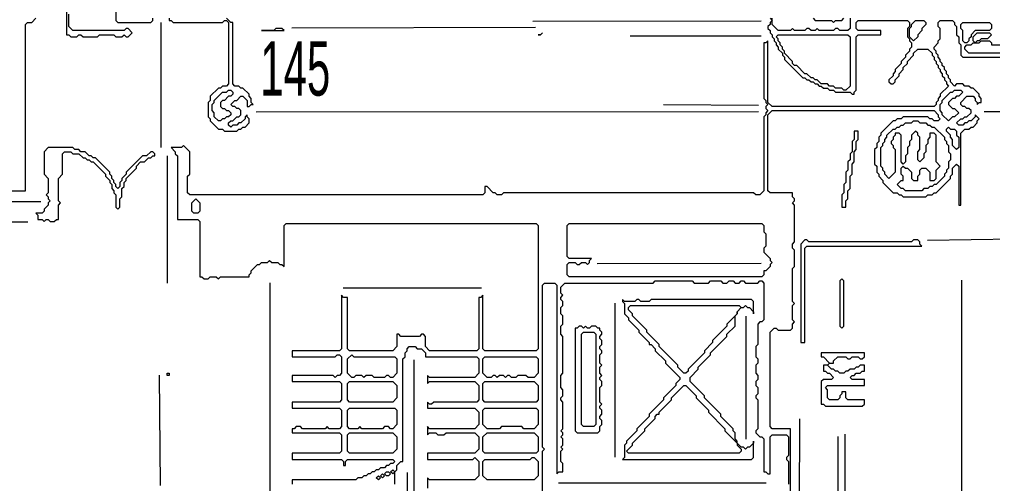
# Model space of a CAD drawing. Extents: x 20 to 3943, y 20 to 2783.
# Drawn here: x 954 to 1428.5, y 1613.3 to 1839.4 of the extents above; entities that cross this region are included whole.
import ezdxf

# ---------------------------------------------------------------- set-up
doc = ezdxf.new("R2010")
doc.units = 0
for name, color, linetype, lineweight in [('OCR_TEXT', 6, 'Continuous', 0), ('TRACE_CURVE', 6, 'Continuous', 0), ('TRACE_STRAIGHT', 5, 'Continuous', 0), ('TRACE_TEXT_SYMBOL', 6, 'Continuous', 0)]:
    doc.layers.add(name, color=color, linetype=linetype, lineweight=lineweight)
doc.styles.add('wqy-unicode', font='wqy-unicode.lff')

msp = doc.modelspace()

# ---------------------------------------------------------------- linework, layer by layer
at = {"layer": 'TRACE_CURVE', "color": 6}
for points in [[(977, 1846), (977, 1832), (978, 1832), (979, 1831), (982, 1831), (983, 1832), (984, 1832), (985, 1831), (992, 1831), (993, 1832), (1000, 1832), (1001, 1831), (1004, 1831), (1005, 1832), (1006, 1831), (1007, 1831), (1009, 1833), (1007, 1835), (1006, 1835), (1005, 1834)], [(1001, 1847), (1001, 1839), (1002, 1838), (1018, 1838), (1019, 1839), (1019, 1840)], [(1005, 1834), (980, 1834), (978, 1836), (978, 1842)], [(944, 1756), (957, 1756), (957, 1837), (958, 1838), (960, 1838), (962, 1840)], [(1027, 1840), (1027, 1839), (1028, 1839), (1029, 1838), (1053, 1838), (1054, 1839), (1055, 1839), (1056, 1838), (1056, 1808), (1055, 1807), (1053, 1807), (1052, 1806), (1051, 1806), (1047, 1802), (1047, 1800), (1046, 1799)], [(1046, 1799), (1046, 1792), (1047, 1791), (1047, 1790), (1051, 1786), (1053, 1786), (1054, 1785), (1060, 1785), (1061, 1786), (1062, 1786), (1063, 1787), (1064, 1787), (1066, 1789), (1066, 1791), (1065, 1792), (1065, 1793), (1064, 1792), (1064, 1791), (1062, 1789), (1061, 1789), (1060, 1788), (1058, 1788), (1057, 1787), (1056, 1788), (1056, 1789), (1057, 1790), (1058, 1790), (1060, 1792), (1061, 1792), (1062, 1793), (1062, 1795), (1061, 1796), (1060, 1796), (1059, 1797), (1058, 1797), (1057, 1798), (1059, 1800), (1060, 1800), (1062, 1802), (1063, 1802), (1065, 1800), (1065, 1797), (1066, 1797), (1067, 1798), (1068, 1798), (1067, 1799), (1067, 1801), (1066, 1802), (1066, 1803), (1063, 1806), (1062, 1806), (1061, 1807), (1059, 1807), (1058, 1808), (1058, 1838), (1057, 1838), (1055, 1840)], [(1320, 1840), (1321, 1839), (1320, 1838), (1320, 1837), (1319, 1836), (1319, 1835), (1320, 1834), (1320, 1833), (1321, 1832), (1321, 1831), (1322, 1830), (1322, 1829), (1323, 1828), (1323, 1827), (1324, 1826), (1324, 1825), (1326, 1823), (1326, 1822), (1327, 1821), (1327, 1820), (1336, 1811), (1337, 1811), (1338, 1810), (1339, 1810), (1340, 1809), (1341, 1809), (1342, 1808), (1343, 1808), (1344, 1807), (1345, 1807), (1346, 1806), (1348, 1806), (1349, 1805), (1351, 1805), (1352, 1804), (1359, 1804), (1360, 1803), (1361, 1803)], [(1359, 1840), (1359, 1835), (1358, 1834), (1354, 1834), (1353, 1835), (1352, 1835), (1351, 1834), (1344, 1834), (1343, 1835), (1342, 1834), (1340, 1834), (1339, 1835), (1338, 1835), (1337, 1834), (1332, 1834), (1331, 1835), (1330, 1834), (1324, 1834), (1321, 1837), (1321, 1840)], [(1341, 1840), (1342, 1839), (1350, 1839), (1351, 1838), (1352, 1839), (1355, 1839), (1356, 1840)], [(1361, 1803), (1361, 1804), (1362, 1805), (1362, 1831), (1363, 1832), (1374, 1832), (1374, 1834), (1363, 1834), (1362, 1835), (1362, 1838), (1363, 1839), (1387, 1839), (1388, 1838), (1388, 1836), (1387, 1835), (1387, 1831), (1388, 1830), (1388, 1829), (1389, 1828), (1389, 1826), (1388, 1825), (1388, 1824), (1386, 1822), (1386, 1821), (1384, 1819), (1384, 1818), (1381, 1815), (1381, 1814), (1380, 1813), (1380, 1812), (1378, 1810), (1378, 1809), (1379, 1808), (1380, 1808), (1381, 1809), (1381, 1810), (1383, 1812), (1383, 1813), (1385, 1815), (1385, 1816), (1387, 1818), (1387, 1819), (1390, 1822), (1390, 1823), (1392, 1825), (1397, 1825), (1399, 1823), (1399, 1822), (1400, 1821), (1400, 1820), (1401, 1819), (1401, 1818), (1402, 1817), (1402, 1816), (1403, 1815), (1403, 1814), (1404, 1813), (1404, 1812), (1405, 1811), (1405, 1810), (1406, 1809), (1406, 1808), (1407, 1807), (1403, 1803)], [(1417, 1807), (1415, 1807), (1414, 1808), (1411, 1808), (1410, 1807), (1408, 1809), (1408, 1810), (1407, 1811), (1407, 1812), (1406, 1813), (1406, 1814), (1405, 1815), (1405, 1816), (1404, 1817), (1404, 1818), (1403, 1819), (1403, 1820), (1402, 1821), (1402, 1822), (1401, 1823), (1401, 1824), (1400, 1825), (1400, 1826), (1402, 1828), (1402, 1829), (1403, 1830), (1403, 1835), (1402, 1836), (1402, 1838), (1403, 1839), (1409, 1839), (1410, 1838), (1410, 1837), (1411, 1836), (1411, 1832), (1412, 1831), (1412, 1828), (1413, 1827), (1413, 1822), (1414, 1821), (1437, 1821)], [(1403, 1803), (1403, 1802), (1402, 1801), (1402, 1800), (1401, 1799), (1401, 1798), (1400, 1797), (1321, 1797), (1319, 1799), (1319, 1829), (1318, 1828), (1317, 1828), (1317, 1801), (1318, 1800), (1318, 1799), (1319, 1798), (1318, 1797), (1318, 1796), (1319, 1795), (1318, 1794), (1318, 1793), (1317, 1792), (1317, 1756), (1315, 1754), (1313, 1754), (1312, 1755), (1190, 1755), (1189, 1754), (1187, 1754), (1186, 1755), (1185, 1755), (1182, 1758), (1181, 1758), (1181, 1755), (1180, 1754), (1037, 1754), (1036, 1755), (1036, 1763), (1037, 1764), (1037, 1775), (1034, 1778), (1033, 1777), (1028, 1777), (1030, 1775), (1030, 1774), (1031, 1773), (1031, 1742), (1041, 1742), (1042, 1741), (1042, 1714), (1043, 1714), (1044, 1713), (1046, 1713), (1047, 1714), (1050, 1714), (1051, 1713), (1052, 1714), (1066, 1714), (1066, 1715), (1067, 1716), (1067, 1717), (1070, 1720), (1071, 1720), (1072, 1721)], [(1373, 1763), (1375, 1761), (1375, 1760), (1380, 1755), (1382, 1755), (1383, 1754), (1384, 1754), (1385, 1753), (1396, 1753), (1397, 1754), (1399, 1754), (1400, 1755), (1401, 1755), (1408, 1762), (1408, 1763), (1409, 1764), (1409, 1767), (1411, 1769), (1412, 1768), (1412, 1749), (1413, 1749), (1413, 1784), (1415, 1786), (1417, 1786), (1418, 1787), (1419, 1787), (1421, 1789), (1421, 1790), (1422, 1791), (1420, 1793), (1420, 1792), (1418, 1790), (1417, 1790), (1416, 1789), (1415, 1789), (1414, 1788), (1412, 1788), (1411, 1789), (1413, 1791), (1414, 1791), (1415, 1792), (1416, 1792), (1418, 1794), (1418, 1795), (1417, 1796), (1416, 1796), (1415, 1797), (1414, 1797), (1413, 1798), (1413, 1799), (1416, 1802), (1419, 1802), (1420, 1801), (1420, 1800), (1421, 1799), (1421, 1798), (1422, 1799), (1423, 1799), (1423, 1801), (1422, 1802), (1422, 1803), (1419, 1806), (1418, 1806), (1417, 1807)], [(1330, 1584), (1330, 1640), (1321, 1640), (1320, 1641), (1320, 1687), (1322, 1689), (1323, 1689), (1324, 1688), (1330, 1688), (1331, 1689), (1331, 1691), (1332, 1692), (1331, 1693), (1331, 1700), (1332, 1701), (1331, 1702), (1331, 1718), (1332, 1719), (1332, 1727), (1331, 1728), (1331, 1730), (1332, 1731), (1332, 1749), (1331, 1750), (1332, 1751), (1332, 1752), (1331, 1753), (1331, 1755), (1320, 1755), (1319, 1756), (1319, 1793), (1321, 1795), (1400, 1795), (1402, 1793), (1402, 1792), (1403, 1791), (1402, 1790), (1400, 1790), (1399, 1791), (1398, 1791), (1397, 1792), (1385, 1792), (1384, 1791), (1382, 1791), (1381, 1790), (1380, 1790), (1374, 1784), (1374, 1783), (1373, 1782), (1373, 1780), (1372, 1779), (1372, 1777), (1371, 1776), (1371, 1769), (1372, 1768), (1372, 1765), (1373, 1764), (1373, 1763)], [(1397, 1779), (1396, 1778), (1396, 1775), (1395, 1774), (1395, 1772), (1393, 1770), (1392, 1771), (1392, 1775), (1393, 1776), (1393, 1782), (1392, 1783), (1392, 1784), (1391, 1785), (1389, 1783), (1389, 1781), (1388, 1780), (1388, 1778), (1387, 1777), (1387, 1774), (1386, 1773), (1386, 1770), (1385, 1769), (1384, 1770), (1384, 1783), (1383, 1784), (1381, 1784), (1381, 1783), (1380, 1782), (1380, 1781), (1379, 1780), (1379, 1779), (1380, 1778), (1380, 1777), (1381, 1776), (1381, 1765), (1378, 1762), (1376, 1764), (1376, 1765), (1375, 1766), (1375, 1767), (1374, 1768), (1374, 1777), (1375, 1778), (1375, 1779), (1376, 1780), (1376, 1781), (1377, 1782), (1377, 1783), (1380, 1786), (1381, 1786), (1382, 1787), (1383, 1787), (1384, 1788), (1385, 1788), (1386, 1789), (1389, 1789)], [(1389, 1789), (1390, 1790), (1392, 1790), (1393, 1789), (1396, 1789), (1397, 1788), (1398, 1788), (1399, 1787), (1400, 1787), (1405, 1782), (1405, 1781), (1406, 1780), (1406, 1779), (1407, 1778), (1407, 1775), (1408, 1774), (1408, 1771), (1407, 1770), (1407, 1767), (1406, 1766), (1406, 1765), (1405, 1764), (1405, 1763), (1401, 1759), (1400, 1759), (1399, 1758), (1398, 1758), (1397, 1757), (1395, 1757), (1394, 1756), (1386, 1756), (1385, 1757), (1384, 1757), (1382, 1759), (1384, 1761), (1385, 1761), (1385, 1763), (1384, 1764), (1384, 1767), (1385, 1768), (1386, 1767), (1387, 1767), (1389, 1765), (1389, 1762), (1390, 1761), (1392, 1761), (1392, 1763), (1393, 1764), (1393, 1766), (1394, 1767), (1396, 1767), (1398, 1765), (1398, 1761), (1400, 1761), (1401, 1762), (1401, 1766), (1403, 1768), (1401, 1770), (1401, 1783), (1400, 1784), (1398, 1784), (1398, 1782), (1397, 1781), (1397, 1779)], [(1072, 1721), (1075, 1721), (1076, 1722), (1077, 1721), (1080, 1721), (1081, 1720), (1082, 1720), (1083, 1719), (1083, 1739), (1084, 1740), (1206, 1740), (1207, 1739), (1207, 1679), (1206, 1678), (1181, 1678), (1180, 1679), (1180, 1705), (1179, 1704), (1178, 1704), (1178, 1679), (1177, 1678), (1154, 1678), (1152, 1680), (1152, 1685), (1151, 1686), (1150, 1686), (1149, 1685), (1140, 1685), (1139, 1686), (1138, 1686), (1138, 1680), (1136, 1678), (1115, 1678), (1114, 1679), (1114, 1704), (1112, 1704), (1111, 1705), (1111, 1679), (1110, 1678), (1087, 1678), (1087, 1675), (1108, 1675), (1109, 1676), (1110, 1676), (1111, 1675), (1111, 1667), (1110, 1666), (1109, 1666), (1108, 1665), (1107, 1666), (1087, 1666), (1087, 1663), (1110, 1663), (1111, 1662), (1111, 1654), (1110, 1653), (1087, 1653), (1087, 1650), (1110, 1650), (1111, 1649), (1111, 1641), (1110, 1640), (1105, 1640), (1104, 1641)], [(1209, 1604), (1209, 1629), (1210, 1630), (1209, 1631), (1209, 1710), (1210, 1711), (1215, 1711), (1216, 1710), (1216, 1618), (1217, 1619), (1219, 1619), (1219, 1623), (1218, 1624), (1218, 1629), (1219, 1630), (1218, 1631), (1219, 1632), (1219, 1635), (1218, 1636), (1219, 1637), (1219, 1638), (1218, 1639), (1219, 1640), (1219, 1653), (1218, 1654), (1218, 1655), (1219, 1656), (1219, 1659), (1218, 1660), (1218, 1666), (1219, 1667), (1219, 1685), (1218, 1686)], [(1218, 1686), (1218, 1690), (1219, 1691), (1219, 1695), (1218, 1696), (1218, 1699), (1219, 1700), (1219, 1702), (1218, 1703), (1218, 1704), (1219, 1705), (1218, 1706), (1218, 1709), (1220, 1711), (1263, 1711)], [(1263, 1711), (1264, 1712), (1282, 1712), (1283, 1711), (1290, 1711), (1291, 1712), (1296, 1712), (1297, 1711), (1299, 1711), (1300, 1712), (1302, 1712), (1303, 1711), (1305, 1711), (1306, 1712), (1307, 1712), (1308, 1711), (1314, 1711), (1315, 1712), (1316, 1712), (1317, 1711), (1317, 1693), (1316, 1692), (1315, 1692), (1314, 1691), (1314, 1681), (1313, 1680), (1313, 1675), (1314, 1674), (1314, 1672), (1313, 1671), (1313, 1667), (1314, 1666), (1314, 1664), (1313, 1663), (1313, 1661), (1314, 1660), (1314, 1657), (1313, 1656), (1313, 1655), (1314, 1654), (1314, 1640), (1313, 1639), (1313, 1638), (1315, 1636), (1316, 1636), (1317, 1635), (1317, 1619), (1318, 1619), (1319, 1618), (1320, 1618), (1320, 1636), (1321, 1637), (1328, 1637), (1329, 1636), (1329, 1627), (1328, 1626), (1328, 1625), (1329, 1624), (1329, 1613)], [(1137, 1613), (1137, 1619), (1138, 1620), (1138, 1622), (1140, 1624), (1141, 1624), (1141, 1674), (1142, 1675), (1142, 1677), (1143, 1678), (1143, 1679), (1144, 1680), (1147, 1680), (1148, 1679), (1150, 1679), (1152, 1677), (1152, 1675), (1177, 1675), (1178, 1674), (1178, 1667), (1176, 1665), (1154, 1665), (1153, 1666), (1153, 1662), (1154, 1663), (1176, 1663), (1178, 1661), (1178, 1654), (1177, 1653), (1156, 1653), (1155, 1652), (1154, 1652), (1153, 1653), (1153, 1650), (1176, 1650), (1178, 1648), (1178, 1642), (1176, 1640), (1154, 1640), (1153, 1641), (1153, 1637), (1154, 1638), (1157, 1638), (1158, 1637), (1161, 1637), (1162, 1638), (1176, 1638)], [(1104, 1641), (1103, 1640), (1092, 1640), (1091, 1641), (1089, 1641), (1088, 1640), (1087, 1640), (1087, 1638), (1110, 1638), (1111, 1637), (1111, 1629), (1110, 1628), (1087, 1628), (1087, 1625), (1111, 1625), (1112, 1624), (1112, 1622), (1113, 1622), (1113, 1624), (1114, 1625), (1136, 1625), (1137, 1624), (1136, 1623), (1135, 1623), (1134, 1622), (1133, 1622), (1132, 1621), (1130, 1621), (1129, 1620), (1128, 1620), (1127, 1619), (1126, 1619), (1125, 1618), (1124, 1618), (1123, 1617), (1122, 1617), (1121, 1616), (1119, 1616), (1118, 1615), (1087, 1615), (1087, 1613)], [(1176, 1638), (1178, 1636), (1178, 1630), (1176, 1628), (1153, 1628), (1153, 1625), (1175, 1625), (1176, 1626), (1178, 1624), (1178, 1617), (1176, 1615), (1154, 1615), (1153, 1616), (1153, 1611)]]:
    msp.add_lwpolyline(points, dxfattribs=at)
for points in [[(1391, 1839), (1395, 1839), (1396, 1838), (1396, 1837), (1394, 1835), (1394, 1834), (1392, 1832), (1392, 1831), (1390, 1829), (1388, 1831), (1388, 1835), (1389, 1836), (1389, 1837)], [(1413, 1837), (1414, 1838), (1427, 1838), (1428, 1837), (1428, 1835), (1427, 1834), (1420, 1834), (1418, 1832), (1418, 1831), (1417, 1830), (1417, 1829), (1416, 1828), (1415, 1828), (1414, 1829), (1414, 1834), (1413, 1835)], [(1436, 1839), (1437, 1839), (1438, 1838), (1438, 1833), (1437, 1832), (1437, 1828), (1436, 1827), (1436, 1824), (1435, 1823), (1417, 1823), (1415, 1825), (1415, 1826), (1416, 1827), (1418, 1827), (1419, 1828), (1422, 1828), (1423, 1829), (1427, 1829), (1428, 1828), (1428, 1827), (1434, 1827), (1434, 1837)], [(1323, 1831), (1324, 1832), (1358, 1832), (1359, 1831), (1359, 1807), (1357, 1805), (1356, 1805), (1355, 1806), (1352, 1806), (1351, 1807), (1349, 1807), (1348, 1808), (1345, 1808), (1343, 1810), (1342, 1810), (1341, 1811), (1340, 1811), (1338, 1813), (1337, 1813), (1333, 1817), (1332, 1817), (1331, 1818), (1331, 1819), (1327, 1823), (1327, 1824), (1326, 1825), (1326, 1826), (1325, 1827), (1325, 1828), (1324, 1829), (1324, 1830)], [(1421, 1833), (1427, 1833), (1428, 1832), (1426, 1830), (1423, 1830), (1422, 1829), (1421, 1829), (1420, 1828), (1419, 1829), (1419, 1831)], [(1055, 1804), (1056, 1805), (1057, 1805), (1058, 1804), (1058, 1803), (1057, 1802), (1056, 1802), (1054, 1800), (1053, 1800), (1052, 1799), (1052, 1797), (1053, 1796), (1054, 1796), (1055, 1795), (1056, 1795), (1057, 1794), (1057, 1793), (1056, 1792), (1055, 1792), (1054, 1791), (1053, 1791), (1052, 1790), (1051, 1790), (1049, 1792), (1049, 1794), (1048, 1795), (1048, 1798), (1049, 1799), (1049, 1800), (1053, 1804)], [(1409, 1804), (1410, 1805), (1413, 1805), (1414, 1804), (1412, 1802), (1411, 1802), (1410, 1801), (1409, 1801), (1407, 1799), (1407, 1798), (1409, 1796), (1410, 1796), (1412, 1794), (1410, 1792), (1409, 1792), (1407, 1790), (1404, 1793), (1404, 1794), (1403, 1795), (1403, 1798), (1404, 1799), (1404, 1800), (1408, 1804)], [(1406, 1786), (1407, 1787), (1408, 1786), (1410, 1786), (1411, 1785), (1411, 1783), (1412, 1782), (1412, 1777), (1411, 1776), (1409, 1778), (1409, 1781), (1408, 1782), (1408, 1783), (1406, 1785)], [(1040, 1752), (1042, 1750), (1042, 1746), (1041, 1745), (1039, 1745), (1038, 1746), (1038, 1750)], [(1221, 1739), (1222, 1740), (1316, 1740), (1317, 1739), (1317, 1736), (1318, 1735), (1318, 1729), (1317, 1728), (1317, 1726), (1320, 1723), (1320, 1722), (1321, 1721), (1320, 1720), (1320, 1719), (1318, 1717), (1317, 1717), (1317, 1715), (1316, 1714), (1222, 1714), (1221, 1715), (1221, 1720), (1222, 1721), (1225, 1721), (1226, 1720), (1227, 1720), (1228, 1721), (1230, 1721), (1231, 1720), (1232, 1721), (1232, 1722), (1233, 1723), (1222, 1723), (1221, 1724)], [(1116, 1676), (1117, 1675), (1137, 1675), (1138, 1674), (1138, 1667), (1136, 1665), (1135, 1665), (1134, 1666), (1133, 1666), (1132, 1665), (1127, 1665), (1126, 1666), (1123, 1666), (1122, 1665), (1121, 1666), (1118, 1666), (1117, 1665), (1116, 1665), (1114, 1667), (1114, 1674)], [(1180, 1674), (1181, 1675), (1206, 1675), (1207, 1674), (1207, 1667), (1205, 1665), (1202, 1665), (1201, 1666), (1197, 1666), (1196, 1665), (1194, 1665), (1193, 1666), (1192, 1666), (1191, 1665), (1190, 1666), (1188, 1666), (1187, 1665), (1186, 1666), (1185, 1666), (1184, 1665), (1182, 1665), (1180, 1667)], [(1114, 1662), (1115, 1663), (1136, 1663), (1138, 1661), (1138, 1655), (1136, 1653), (1115, 1653), (1114, 1654)], [(1180, 1662), (1181, 1663), (1205, 1663), (1207, 1661), (1207, 1654), (1206, 1653), (1181, 1653), (1180, 1654)], [(1114, 1649), (1115, 1650), (1137, 1650), (1138, 1649), (1138, 1642), (1136, 1640), (1135, 1640), (1134, 1641), (1132, 1641), (1131, 1640), (1121, 1640), (1120, 1641), (1119, 1640), (1115, 1640), (1114, 1641)], [(1180, 1649), (1181, 1650), (1206, 1650), (1207, 1649), (1207, 1642), (1205, 1640), (1200, 1640), (1199, 1641), (1189, 1641), (1188, 1640), (1182, 1640), (1180, 1642)], [(1114, 1637), (1115, 1638), (1136, 1638), (1138, 1636), (1138, 1630), (1136, 1628), (1115, 1628), (1114, 1629)], [(1182, 1638), (1205, 1638), (1207, 1636), (1207, 1629), (1206, 1628), (1181, 1628), (1180, 1629), (1180, 1636)], [(1203, 1625), (1204, 1626), (1205, 1626), (1207, 1624), (1207, 1617), (1205, 1615), (1182, 1615), (1180, 1617), (1180, 1624), (1181, 1625)], [(1132, 1618), (1133, 1619), (1134, 1619), (1135, 1618), (1134, 1617), (1133, 1617)], [(1135, 1619), (1136, 1620), (1137, 1619), (1136, 1618)], [(1128, 1616), (1129, 1617), (1130, 1616), (1129, 1615)], [(1130, 1617), (1131, 1618), (1132, 1617), (1131, 1616)]]:
    msp.add_lwpolyline(points, close=True, dxfattribs=at)
at = {"layer": 'TRACE_STRAIGHT', "color": 5}
for p, q in [((1023, 1838), (1023, 1777)), ((1204.37, 1838.61), (1315.63, 1838.76)), ((1086.87, 1835.38), (1205.63, 1835.75)), ((1251.87, 1831.49), (1315.63, 1831.54)), ((1069.37, 1794.38), (1314.38, 1794.6)), ((1268.11, 1798.01), (1314.38, 1797.72)), ((1424.38, 1794.59), (1511.88, 1794.72)), ((1026, 1773), (1026, 1711)), ((890.62, 1750.62), (964.38, 1750.66)), ((844.37, 1740.95), (958.13, 1740.81)), ((1396.86, 1731.96), (1464.39, 1732.78)), ((1235.63, 1720.45), (1315.63, 1720.68)), ((1076.32, 1541.12), (1076.32, 1711.12)), ((1111.88, 1708.64), (1179.38, 1708.64)), ((1413.55, 1572.37), (1413.58, 1712.38)), ((1244.35, 1701.12), (1244.35, 1626.12)), ((1308.33, 1634.88), (1308.34, 1694.88)), ((1146.5, 1541.13), (1146.51, 1673.63)), ((1022.1, 1666.14), (1022.64, 1612.36)), ((1334.2, 1522.38), (1334.52, 1644.87)), ((1356.48, 1637.38), (1356.48, 1356.12)), ((1352.81, 1474.87), (1353.26, 1636.13)), ((1143.25, 1541.12), (1143.25, 1618.62)), ((1216.87, 1613.56), (1318.13, 1613.65))]:
    msp.add_line(p, q, dxfattribs=at)
at = {"layer": 'TRACE_TEXT_SYMBOL', "color": 6}
for points in [[(1079, 1835), (1078, 1834), (1072, 1834), (1083, 1834), (1082, 1835)], [(1209, 1833), (1208, 1832), (1207, 1832), (1208, 1832)], [(1361, 1785), (1361, 1781), (1360, 1780), (1360, 1775), (1359, 1774), (1359, 1771), (1358, 1770), (1358, 1766), (1357, 1765), (1357, 1760), (1356, 1759), (1356, 1755), (1355, 1754), (1355, 1748), (1357, 1748), (1357, 1751), (1358, 1752), (1358, 1756), (1359, 1757), (1359, 1763), (1360, 1764), (1360, 1769), (1361, 1770), (1361, 1775), (1362, 1776), (1362, 1780), (1363, 1781), (1363, 1785)], [(1337, 1732), (1335, 1730), (1335, 1682), (1337, 1682), (1337, 1728), (1338, 1729), (1394, 1729), (1393, 1730), (1393, 1731), (1392, 1732), (1390, 1732), (1389, 1731), (1339, 1731), (1338, 1732)], [(1355, 1713), (1354, 1712), (1354, 1690), (1355, 1689), (1356, 1690), (1356, 1712)], [(1251, 1699), (1252, 1700), (1305, 1700), (1306, 1699), (1304, 1697), (1304, 1696), (1299, 1691), (1299, 1690), (1292, 1683), (1292, 1682), (1288, 1678), (1288, 1677), (1280, 1669), (1280, 1668), (1279, 1667), (1278, 1667), (1275, 1670), (1275, 1671), (1266, 1680), (1266, 1681), (1260, 1687), (1260, 1688), (1253, 1695), (1253, 1696), (1251, 1698)], [(1227, 1690), (1226, 1689), (1225, 1689), (1225, 1639), (1226, 1638), (1236, 1638), (1237, 1639), (1237, 1641), (1238, 1642), (1238, 1644), (1237, 1645), (1237, 1646), (1238, 1647), (1238, 1649), (1237, 1650), (1237, 1651), (1238, 1652), (1237, 1653), (1237, 1660), (1238, 1661), (1238, 1663), (1237, 1664), (1237, 1665), (1238, 1666), (1237, 1667), (1237, 1670), (1238, 1671), (1237, 1672), (1237, 1676), (1238, 1677), (1238, 1678), (1237, 1679), (1237, 1680), (1238, 1681), (1238, 1683), (1237, 1684), (1237, 1685), (1238, 1686), (1238, 1687), (1237, 1688), (1237, 1689), (1236, 1689), (1235, 1690), (1233, 1690), (1232, 1689), (1231, 1689), (1230, 1690), (1229, 1689), (1228, 1690)], [(1228, 1686), (1229, 1687), (1234, 1687), (1235, 1686), (1235, 1642), (1234, 1641), (1229, 1641), (1228, 1642)], [(1026, 1667), (1027, 1667), (1027, 1666), (1026, 1666)], [(1278, 1661), (1279, 1661), (1284, 1656), (1284, 1655), (1290, 1649), (1290, 1648), (1298, 1640), (1298, 1639), (1304, 1633), (1304, 1632), (1306, 1630), (1306, 1629), (1305, 1628), (1251, 1628), (1250, 1629), (1253, 1632), (1253, 1633), (1259, 1639), (1259, 1640), (1264, 1645), (1264, 1646), (1265, 1647), (1266, 1647), (1266, 1648), (1272, 1654), (1272, 1655)]]:
    msp.add_lwpolyline(points, close=True, dxfattribs=at)
for points in [[(968, 1777), (966, 1775), (966, 1764), (968, 1762), (968, 1755), (967, 1754), (968, 1753), (968, 1752), (969, 1751), (968, 1750), (968, 1749), (966, 1747), (966, 1746), (965, 1745), (962, 1745), (963, 1744), (963, 1742), (965, 1742), (966, 1741), (967, 1742), (968, 1742), (969, 1741), (971, 1741), (972, 1742), (973, 1742), (973, 1749), (974, 1750), (973, 1751), (973, 1762), (975, 1764), (975, 1774), (976, 1775), (979, 1775), (980, 1774), (983, 1774), (985, 1772), (986, 1772), (987, 1771), (988, 1771), (989, 1770), (990, 1770), (996, 1764), (996, 1763), (998, 1761), (998, 1760), (999, 1759), (999, 1757), (1000, 1756), (1000, 1755), (1001, 1754), (1001, 1748), (1002, 1747), (1003, 1748), (1003, 1752), (1004, 1753), (1004, 1757), (1005, 1758), (1005, 1760), (1006, 1761), (1006, 1762), (1011, 1767), (1011, 1768), (1013, 1770), (1015, 1770)], [(1015, 1770), (1017, 1772), (1018, 1772), (1019, 1773), (1020, 1773), (1020, 1774), (1019, 1775), (1018, 1775), (1016, 1773), (1014, 1773), (1006, 1765), (1006, 1764), (1004, 1762), (1004, 1761), (1003, 1760), (1003, 1758), (1002, 1757), (1001, 1758), (1001, 1759), (1000, 1760), (1000, 1761), (999, 1762), (999, 1763), (998, 1764), (998, 1765), (991, 1772), (990, 1772), (989, 1773), (988, 1773), (986, 1775), (984, 1775), (983, 1776), (981, 1776), (980, 1777), (968, 1777)], [(1248, 1703), (1248, 1702), (1249, 1701), (1249, 1696), (1251, 1694), (1251, 1693), (1256, 1688), (1256, 1687), (1261, 1682), (1261, 1681), (1262, 1681), (1264, 1679), (1264, 1678), (1269, 1673), (1269, 1672), (1276, 1665), (1276, 1664), (1274, 1662), (1274, 1661), (1268, 1655), (1268, 1654), (1261, 1647), (1261, 1646), (1255, 1640), (1255, 1639), (1250, 1634), (1250, 1633), (1249, 1632), (1249, 1626), (1248, 1625), (1311, 1625), (1312, 1626), (1312, 1634), (1312, 1633), (1310, 1631), (1309, 1631), (1308, 1630), (1307, 1631), (1306, 1631), (1304, 1633), (1304, 1634), (1303, 1635), (1303, 1638), (1302, 1639), (1302, 1640), (1296, 1646), (1296, 1647), (1288, 1655), (1288, 1656), (1281, 1663), (1281, 1665), (1285, 1669), (1285, 1670), (1291, 1676), (1291, 1677), (1299, 1685), (1299, 1686), (1303, 1690), (1303, 1695), (1304, 1696), (1304, 1697), (1306, 1699), (1307, 1699), (1308, 1700)], [(1308, 1700), (1309, 1699), (1310, 1699), (1312, 1697), (1312, 1696), (1312, 1702), (1311, 1703), (1262, 1703), (1261, 1702), (1257, 1702), (1256, 1703), (1255, 1703), (1254, 1702), (1249, 1702), (1248, 1703)], [(1345, 1677), (1345, 1675), (1346, 1675), (1349, 1672), (1348, 1671), (1346, 1671), (1346, 1668), (1347, 1668), (1348, 1667), (1349, 1667), (1351, 1665), (1350, 1664), (1346, 1664), (1345, 1663), (1345, 1652), (1346, 1652), (1347, 1651), (1365, 1651), (1366, 1652), (1366, 1654), (1358, 1654), (1357, 1655), (1357, 1658), (1355, 1658), (1355, 1657), (1354, 1656), (1354, 1655), (1353, 1654), (1349, 1654), (1348, 1655), (1348, 1659), (1347, 1660), (1348, 1661), (1366, 1661), (1366, 1664), (1360, 1664), (1359, 1665), (1360, 1666), (1361, 1666), (1362, 1667), (1364, 1667), (1365, 1668), (1366, 1668), (1366, 1671), (1364, 1671), (1363, 1670), (1362, 1670), (1361, 1669), (1359, 1669), (1358, 1668), (1357, 1668), (1356, 1667), (1354, 1667), (1353, 1668), (1352, 1668), (1351, 1669), (1350, 1669), (1348, 1671), (1349, 1672), (1351, 1672), (1351, 1673), (1353, 1675), (1357, 1675), (1358, 1674)], [(1358, 1674), (1359, 1674), (1360, 1675), (1363, 1675), (1364, 1674), (1365, 1674), (1366, 1675), (1366, 1677), (1345, 1677)]]:
    msp.add_lwpolyline(points, dxfattribs=at)

# ---------------------------------------------------------------- texts
at = {"layer": 'OCR_TEXT', "color": 6, "style": 'wqy-unicode', "width": 0.576965}
msp.add_text('145', height=26.52, dxfattribs=at).set_placement((1071.42, 1802.33))

doc.saveas('drawing.dxf')
